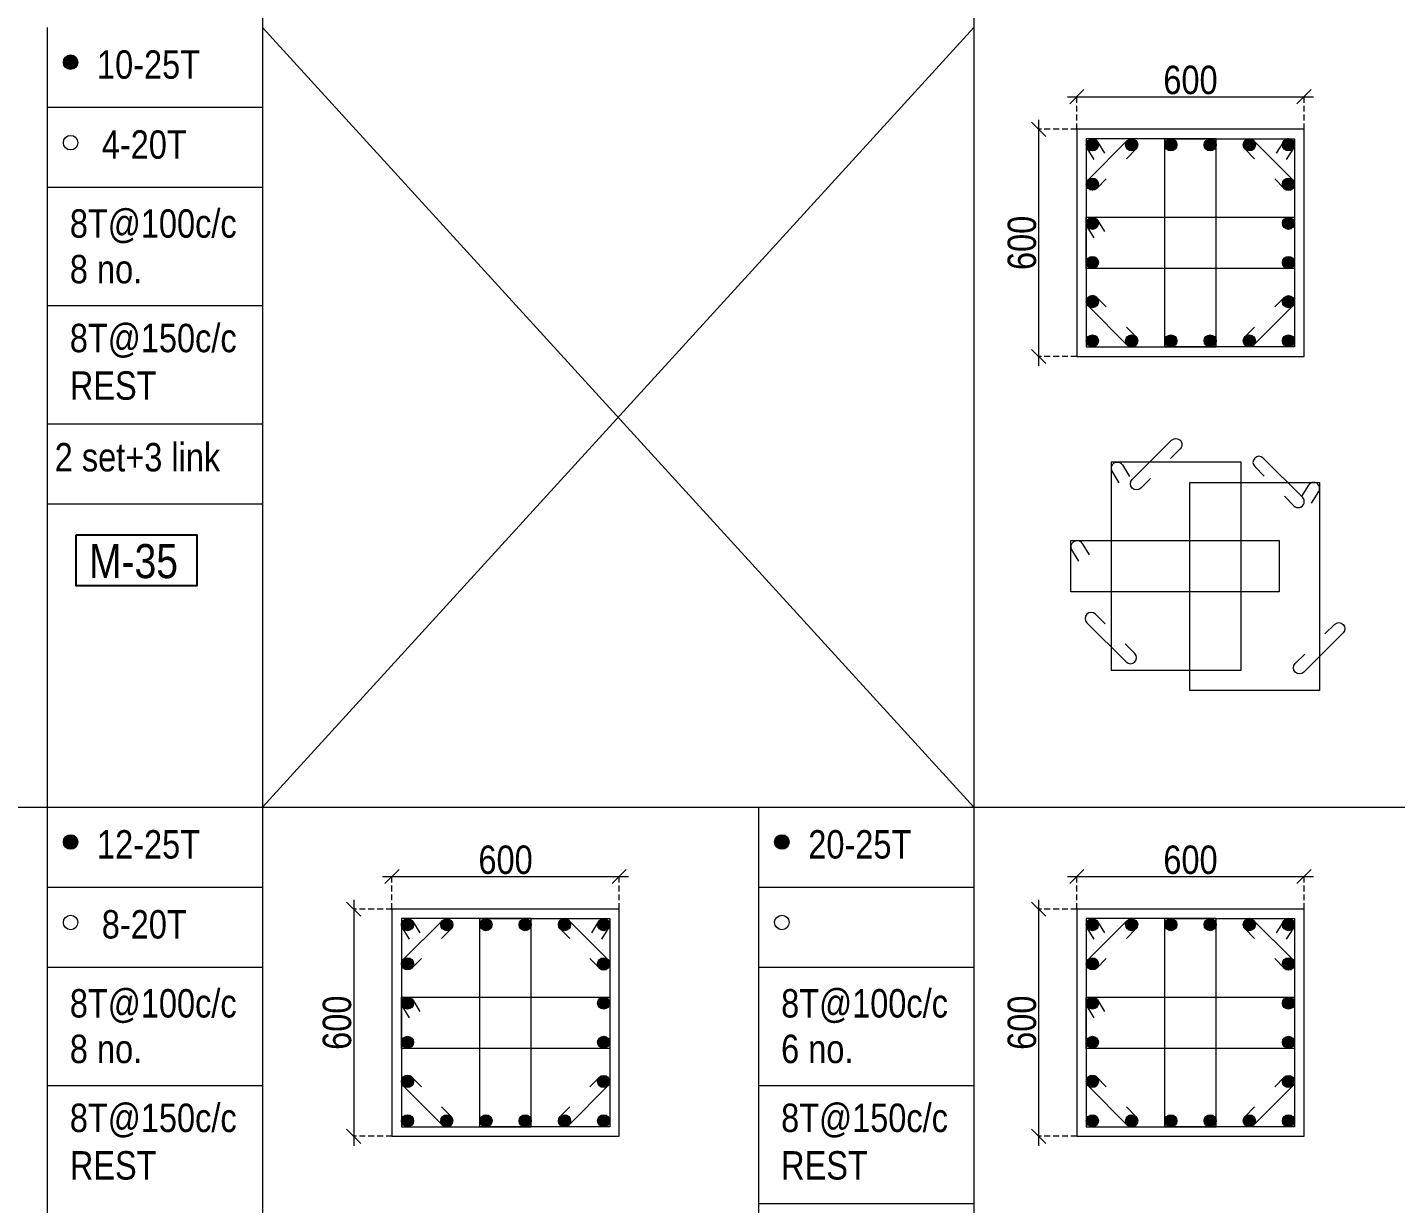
# Model space of a CAD drawing. Header units: millimetres. Extents: x 1112055 to 3390982, y -148532 to 766891.
# Drawn here: x 2532412 to 2546864, y 620513 to 632943 of the extents above; entities that cross this region are included whole.
import ezdxf
from ezdxf.enums import TextEntityAlignment as Align

# ---------------------------------------------------------------- set-up
doc = ezdxf.new("R2010")
doc.units = ezdxf.units.MM
doc.header["$PDMODE"] = 35
doc.header["$PDSIZE"] = -25
doc.linetypes.add('DASHED2', pattern=[0.375, 0.25, -0.125])
doc.linetypes.add('Hidden', pattern=[9.525, 6.35, -3.175])
for name, color, linetype, lineweight in [('B COL. SIZE DIM', 220, 'Continuous', 25), ('B COLSCH', 204, 'Continuous', 20), ('B COLUMN', 1, 'Hidden', 9), ('B STEEL', 34, 'Continuous', 15)]:
    doc.layers.add(name, color=color, linetype=linetype, lineweight=lineweight)
doc.layers.add('B TEXT', color=7, linetype='Continuous')
doc.styles.add('dim inside', font='romans.shx', dxfattribs={"width": 0.8, "height": 125})
doc.styles.add('SWINC', font='swissc.ttf')
doc.dimstyles.new('dim inside', dxfattribs={"dimtxt": 125, "dimasz": 100, "dimexe": 0, "dimexo": 0, "dimgap": 10, "dimtad": 0, "dimdec": 0, "dimzin": 0, "dimdsep": 46, "dimtxsty": 'dim inside', "dimblk": 'SMALL', "dimcen": 0.09, "dimadec": 0, "dimazin": 0, "dimtfac": 1, "dimtdec": 0, "dimtofl": 0, "dimtmove": 0, "dimatfit": 3, "dimfxl": 1, "dimtolj": 1, "dimtzin": 0, "dimarcsym": 2})

# ---------------------------------------------------------------- blocks, each defined once
blk = doc.blocks.new('_Oblique')
at = {"color": 0, "linetype": 'ByBlock', "lineweight": -2}
blk.add_line((-0.5, -0.5), (0.5, 0.5), dxfattribs=at)
blk = doc.blocks.new('*D5271')
at = {"layer": 'B COL. SIZE DIM', "color": 250, "lineweight": 9, "ltscale": 250, "transparency": 16777216}
blk.add_line((2536163, 623970), (2538763, 623970), dxfattribs=at)
at = {"layer": 'B COL. SIZE DIM', "color": 250, "linetype": 'DASHED2', "lineweight": 9, "ltscale": 250, "transparency": 16777216}
for p, q in [((2536263, 623625), (2536263, 623970)), ((2538663, 623625), (2538663, 623970))]:
    blk.add_line(p, q, dxfattribs=at)
at = {"layer": 'Defpoints', "color": 0, "lineweight": 40, "transparency": 16777216}
for p in [(2538663, 623970), (2536263, 623625), (2538663, 623625)]:
    blk.add_point(p, dxfattribs=at)
at = {"layer": 'B COL. SIZE DIM', "color": 250, "lineweight": 9, "transparency": 16777216, "xscale": 150, "yscale": 150, "zscale": 150, "rotation": 180}
blk.add_blockref('_Oblique', (2536263, 623970), dxfattribs=at)
at = {"layer": 'B COL. SIZE DIM', "color": 250, "lineweight": 9, "transparency": 16777216, "xscale": 150, "yscale": 150, "zscale": 150}
blk.add_blockref('_Oblique', (2538663, 623970), dxfattribs=at)
at = {"layer": 'B COL. SIZE DIM', "color": 6, "transparency": 16777216, "insert": (2537463, 624145), "char_height": 300, "attachment_point": 5, "style": 'SWINC'}
blk.add_mtext('\\A1;600', dxfattribs=at)
blk = doc.blocks.new('*D5272')
at = {"layer": 'B COL. SIZE DIM', "color": 250, "lineweight": 9, "ltscale": 250, "transparency": 16777216}
blk.add_line((2535859, 623725), (2535859, 621125), dxfattribs=at)
at = {"layer": 'B COL. SIZE DIM', "color": 250, "linetype": 'DASHED2', "lineweight": 9, "ltscale": 250, "transparency": 16777216}
for p, q in [((2536263, 623625), (2535859, 623625)), ((2536263, 621225), (2535859, 621225))]:
    blk.add_line(p, q, dxfattribs=at)
at = {"layer": 'Defpoints', "color": 0, "lineweight": 40, "transparency": 16777216}
for p in [(2536263, 623625), (2535859, 621225), (2536263, 621225)]:
    blk.add_point(p, dxfattribs=at)
at = {"layer": 'B COL. SIZE DIM', "color": 250, "lineweight": 9, "transparency": 16777216, "xscale": 150, "yscale": 150, "zscale": 150}
for p, rotation in [((2535859, 623625), 90), ((2535859, 621225), 270)]:
    blk.add_blockref('_Oblique', p, dxfattribs=dict(at, rotation=rotation))
at = {"layer": 'B COL. SIZE DIM', "color": 6, "transparency": 16777216, "insert": (2535684, 622425), "char_height": 300, "attachment_point": 5, "rotation": 90, "style": 'SWINC'}
blk.add_mtext('\\A1;600', dxfattribs=at)
blk = doc.blocks.new('*D5281')
at = {"layer": 'B COL. SIZE DIM', "color": 250, "lineweight": 9, "ltscale": 250, "transparency": 16777216}
blk.add_line((2543397, 623970), (2545997, 623970), dxfattribs=at)
at = {"layer": 'B COL. SIZE DIM', "color": 250, "linetype": 'DASHED2', "lineweight": 9, "ltscale": 250, "transparency": 16777216}
for p, q in [((2543497, 623625), (2543497, 623970)), ((2545897, 623625), (2545897, 623970))]:
    blk.add_line(p, q, dxfattribs=at)
at = {"layer": 'Defpoints', "color": 0, "lineweight": 40, "transparency": 16777216}
for p in [(2545897, 623970), (2543497, 623625), (2545897, 623625)]:
    blk.add_point(p, dxfattribs=at)
at = {"layer": 'B COL. SIZE DIM', "color": 250, "lineweight": 9, "transparency": 16777216, "xscale": 150, "yscale": 150, "zscale": 150, "rotation": 180}
blk.add_blockref('_Oblique', (2543497, 623970), dxfattribs=at)
at = {"layer": 'B COL. SIZE DIM', "color": 250, "lineweight": 9, "transparency": 16777216, "xscale": 150, "yscale": 150, "zscale": 150}
blk.add_blockref('_Oblique', (2545897, 623970), dxfattribs=at)
at = {"layer": 'B COL. SIZE DIM', "color": 6, "transparency": 16777216, "insert": (2544697, 624145), "char_height": 300, "attachment_point": 5, "style": 'SWINC'}
blk.add_mtext('\\A1;600', dxfattribs=at)
blk = doc.blocks.new('*D5282')
at = {"layer": 'B COL. SIZE DIM', "color": 250, "lineweight": 9, "ltscale": 250, "transparency": 16777216}
blk.add_line((2543093, 623725), (2543093, 621125), dxfattribs=at)
at = {"layer": 'B COL. SIZE DIM', "color": 250, "linetype": 'DASHED2', "lineweight": 9, "ltscale": 250, "transparency": 16777216}
for p, q in [((2543497, 623625), (2543093, 623625)), ((2543497, 621225), (2543093, 621225))]:
    blk.add_line(p, q, dxfattribs=at)
at = {"layer": 'Defpoints', "color": 0, "lineweight": 40, "transparency": 16777216}
for p in [(2543497, 623625), (2543093, 621225), (2543497, 621225)]:
    blk.add_point(p, dxfattribs=at)
at = {"layer": 'B COL. SIZE DIM', "color": 250, "lineweight": 9, "transparency": 16777216, "xscale": 150, "yscale": 150, "zscale": 150}
for p, rotation in [((2543093, 623625), 90), ((2543093, 621225), 270)]:
    blk.add_blockref('_Oblique', p, dxfattribs=dict(at, rotation=rotation))
at = {"layer": 'B COL. SIZE DIM', "color": 6, "transparency": 16777216, "insert": (2542918, 622425), "char_height": 300, "attachment_point": 5, "rotation": 90, "style": 'SWINC'}
blk.add_mtext('\\A1;600', dxfattribs=at)
blk = doc.blocks.new('*D5283')
at = {"layer": 'B COL. SIZE DIM', "color": 250, "lineweight": 9, "ltscale": 250, "transparency": 16777216}
blk.add_line((2543397, 632210), (2545997, 632210), dxfattribs=at)
at = {"layer": 'B COL. SIZE DIM', "color": 250, "linetype": 'DASHED2', "lineweight": 9, "ltscale": 250, "transparency": 16777216}
for p, q in [((2543497, 631865), (2543497, 632210)), ((2545897, 631865), (2545897, 632210))]:
    blk.add_line(p, q, dxfattribs=at)
at = {"layer": 'Defpoints', "color": 0, "lineweight": 40, "transparency": 16777216}
for p in [(2545897, 632210), (2543497, 631865), (2545897, 631865)]:
    blk.add_point(p, dxfattribs=at)
at = {"layer": 'B COL. SIZE DIM', "color": 250, "lineweight": 9, "transparency": 16777216, "xscale": 150, "yscale": 150, "zscale": 150, "rotation": 180}
blk.add_blockref('_Oblique', (2543497, 632210), dxfattribs=at)
at = {"layer": 'B COL. SIZE DIM', "color": 250, "lineweight": 9, "transparency": 16777216, "xscale": 150, "yscale": 150, "zscale": 150}
blk.add_blockref('_Oblique', (2545897, 632210), dxfattribs=at)
at = {"layer": 'B COL. SIZE DIM', "color": 6, "transparency": 16777216, "insert": (2544697, 632385), "char_height": 300, "attachment_point": 5, "style": 'SWINC'}
blk.add_mtext('\\A1;600', dxfattribs=at)
blk = doc.blocks.new('*D5284')
at = {"layer": 'B COL. SIZE DIM', "color": 250, "lineweight": 9, "ltscale": 250, "transparency": 16777216}
blk.add_line((2543093, 631965), (2543093, 629365), dxfattribs=at)
at = {"layer": 'B COL. SIZE DIM', "color": 250, "linetype": 'DASHED2', "lineweight": 9, "ltscale": 250, "transparency": 16777216}
for p, q in [((2543497, 631865), (2543093, 631865)), ((2543497, 629465), (2543093, 629465))]:
    blk.add_line(p, q, dxfattribs=at)
at = {"layer": 'Defpoints', "color": 0, "lineweight": 40, "transparency": 16777216}
for p in [(2543497, 631865), (2543093, 629465), (2543497, 629465)]:
    blk.add_point(p, dxfattribs=at)
at = {"layer": 'B COL. SIZE DIM', "color": 250, "lineweight": 9, "transparency": 16777216, "xscale": 150, "yscale": 150, "zscale": 150}
for p, rotation in [((2543093, 631865), 90), ((2543093, 629465), 270)]:
    blk.add_blockref('_Oblique', p, dxfattribs=dict(at, rotation=rotation))
at = {"layer": 'B COL. SIZE DIM', "color": 6, "transparency": 16777216, "insert": (2542918, 630665), "char_height": 300, "attachment_point": 5, "rotation": 90, "style": 'SWINC'}
blk.add_mtext('\\A1;600', dxfattribs=at)

msp = doc.modelspace()

# ---------------------------------------------------------------- hatches: boundary and pattern name
at = {"layer": 'B STEEL', "lineweight": 9, "ltscale": 0.5}
h = msp.add_hatch(color=34, dxfattribs=at)
edge = h.paths.add_edge_path()
edge.add_arc((2532869.2, 632574.2), 76.8, 0, 360)
h = msp.add_hatch(color=34, dxfattribs=at)
edge = h.paths.add_edge_path()
edge.add_arc((2543660.9, 631701), 64, 0, 360)
h = msp.add_hatch(color=34, dxfattribs=at)
edge = h.paths.add_edge_path()
edge.add_arc((2544075.3, 631701), 64, 180, 540, ccw=False)
at = {"layer": 'B STEEL'}
h = msp.add_hatch(color=34, dxfattribs=at)
edge = h.paths.add_edge_path()
edge.add_arc((2544489.7, 631701), 64, 0, 360)
h = msp.add_hatch(color=34, dxfattribs=at)
edge = h.paths.add_edge_path()
edge.add_arc((2544904.1, 631701), 64, 0, 360)
at = {"layer": 'B STEEL', "lineweight": 9, "ltscale": 0.5}
h = msp.add_hatch(color=34, dxfattribs=at)
edge = h.paths.add_edge_path()
edge.add_arc((2545318.5, 631701), 64, 180, 540, ccw=False)
h = msp.add_hatch(color=34, dxfattribs=at)
edge = h.paths.add_edge_path()
edge.add_arc((2545732.9, 631701), 64, 180, 540, ccw=False)
h = msp.add_hatch(color=34, dxfattribs=at)
edge = h.paths.add_edge_path()
edge.add_arc((2543660.9, 631286.6), 64, 0, 360)
h = msp.add_hatch(color=34, dxfattribs=at)
edge = h.paths.add_edge_path()
edge.add_arc((2545732.9, 631286.6), 64, 180, 540, ccw=False)
at = {"layer": 'B STEEL'}
h = msp.add_hatch(color=34, dxfattribs=at)
edge = h.paths.add_edge_path()
edge.add_arc((2543660.9, 630872.2), 64, 0, 360)
h = msp.add_hatch(color=34, dxfattribs=at)
edge = h.paths.add_edge_path()
edge.add_arc((2545732.9, 630872.2), 64, 0, 360)
h = msp.add_hatch(color=34, dxfattribs=at)
edge = h.paths.add_edge_path()
edge.add_arc((2543660.9, 630457.9), 64, 0, 360)
h = msp.add_hatch(color=34, dxfattribs=at)
edge = h.paths.add_edge_path()
edge.add_arc((2545732.9, 630457.9), 64, 0, 360)
at = {"layer": 'B STEEL', "lineweight": 9, "ltscale": 0.5}
h = msp.add_hatch(color=34, dxfattribs=at)
edge = h.paths.add_edge_path()
edge.add_arc((2543660.9, 630043.5), 64, 0, 360)
h = msp.add_hatch(color=34, dxfattribs=at)
edge = h.paths.add_edge_path()
edge.add_arc((2545732.9, 630043.5), 64, 180, 540, ccw=False)
h = msp.add_hatch(color=34, dxfattribs=at)
edge = h.paths.add_edge_path()
edge.add_arc((2543660.9, 629629.1), 64, 0, 360, ccw=False)
h = msp.add_hatch(color=34, dxfattribs=at)
edge = h.paths.add_edge_path()
edge.add_arc((2544075.3, 629629.1), 64, -180, 180)
at = {"layer": 'B STEEL'}
h = msp.add_hatch(color=34, dxfattribs=at)
edge = h.paths.add_edge_path()
edge.add_arc((2544489.7, 629629.1), 64, 0, 360)
h = msp.add_hatch(color=34, dxfattribs=at)
edge = h.paths.add_edge_path()
edge.add_arc((2544904.1, 629629.1), 64, 0, 360)
at = {"layer": 'B STEEL', "lineweight": 9, "ltscale": 0.5}
h = msp.add_hatch(color=34, dxfattribs=at)
edge = h.paths.add_edge_path()
edge.add_arc((2545318.5, 629629.1), 64, -180, 180)
h = msp.add_hatch(color=34, dxfattribs=at)
edge = h.paths.add_edge_path()
edge.add_arc((2545732.9, 629629.1), 64, -180, 180)
h = msp.add_hatch(color=34, dxfattribs=at)
edge = h.paths.add_edge_path()
edge.add_arc((2532869.2, 624334.4), 76.8, 0, 360)
h = msp.add_hatch(color=34, dxfattribs=at)
edge = h.paths.add_edge_path()
edge.add_arc((2540381.7, 624334.4), 76.8, 0, 360)
h = msp.add_hatch(color=34, dxfattribs=at)
edge = h.paths.add_edge_path()
edge.add_arc((2536427.3, 623461.2), 64, 0, 360)
h = msp.add_hatch(color=34, dxfattribs=at)
edge = h.paths.add_edge_path()
edge.add_arc((2536841.7, 623461.2), 64, 180, 540, ccw=False)
at = {"layer": 'B STEEL'}
h = msp.add_hatch(color=34, dxfattribs=at)
edge = h.paths.add_edge_path()
edge.add_arc((2537256.1, 623461.2), 64, 0, 360)
h = msp.add_hatch(color=34, dxfattribs=at)
edge = h.paths.add_edge_path()
edge.add_arc((2537670.5, 623461.2), 64, 0, 360)
at = {"layer": 'B STEEL', "lineweight": 9, "ltscale": 0.5}
h = msp.add_hatch(color=34, dxfattribs=at)
edge = h.paths.add_edge_path()
edge.add_arc((2538084.9, 623461.2), 64, 180, 540, ccw=False)
h = msp.add_hatch(color=34, dxfattribs=at)
edge = h.paths.add_edge_path()
edge.add_arc((2538499.3, 623461.2), 64, 180, 540, ccw=False)
h = msp.add_hatch(color=34, dxfattribs=at)
edge = h.paths.add_edge_path()
edge.add_arc((2543660.9, 623461.2), 64, 0, 360)
h = msp.add_hatch(color=34, dxfattribs=at)
edge = h.paths.add_edge_path()
edge.add_arc((2544075.3, 623461.2), 64, 180, 540, ccw=False)
at = {"layer": 'B STEEL'}
h = msp.add_hatch(color=34, dxfattribs=at)
edge = h.paths.add_edge_path()
edge.add_arc((2544489.7, 623461.2), 64, 0, 360)
h = msp.add_hatch(color=34, dxfattribs=at)
edge = h.paths.add_edge_path()
edge.add_arc((2544904.1, 623461.2), 64, 0, 360)
at = {"layer": 'B STEEL', "lineweight": 9, "ltscale": 0.5}
h = msp.add_hatch(color=34, dxfattribs=at)
edge = h.paths.add_edge_path()
edge.add_arc((2545318.5, 623461.2), 64, 180, 540, ccw=False)
h = msp.add_hatch(color=34, dxfattribs=at)
edge = h.paths.add_edge_path()
edge.add_arc((2545732.9, 623461.2), 64, 180, 540, ccw=False)
h = msp.add_hatch(color=34, dxfattribs=at)
edge = h.paths.add_edge_path()
edge.add_arc((2536427.3, 623046.8), 64, 0, 360)
h = msp.add_hatch(color=34, dxfattribs=at)
edge = h.paths.add_edge_path()
edge.add_arc((2538499.3, 623046.8), 64, 180, 540, ccw=False)
h = msp.add_hatch(color=34, dxfattribs=at)
edge = h.paths.add_edge_path()
edge.add_arc((2543660.9, 623046.8), 64, 0, 360)
h = msp.add_hatch(color=34, dxfattribs=at)
edge = h.paths.add_edge_path()
edge.add_arc((2545732.9, 623046.8), 64, 180, 540, ccw=False)
at = {"layer": 'B STEEL'}
h = msp.add_hatch(color=34, dxfattribs=at)
edge = h.paths.add_edge_path()
edge.add_arc((2536427.3, 622632.4), 64, 0, 360)
h = msp.add_hatch(color=34, dxfattribs=at)
edge = h.paths.add_edge_path()
edge.add_arc((2538499.3, 622632.4), 64, 0, 360)
h = msp.add_hatch(color=34, dxfattribs=at)
edge = h.paths.add_edge_path()
edge.add_arc((2543660.9, 622632.4), 64, 0, 360)
h = msp.add_hatch(color=34, dxfattribs=at)
edge = h.paths.add_edge_path()
edge.add_arc((2545732.9, 622632.4), 64, 0, 360)
h = msp.add_hatch(color=34, dxfattribs=at)
edge = h.paths.add_edge_path()
edge.add_arc((2536427.3, 622218), 64, 0, 360)
h = msp.add_hatch(color=34, dxfattribs=at)
edge = h.paths.add_edge_path()
edge.add_arc((2538499.3, 622218), 64, 0, 360)
h = msp.add_hatch(color=34, dxfattribs=at)
edge = h.paths.add_edge_path()
edge.add_arc((2543660.9, 622218), 64, 0, 360)
h = msp.add_hatch(color=34, dxfattribs=at)
edge = h.paths.add_edge_path()
edge.add_arc((2545732.9, 622218), 64, 0, 360)
at = {"layer": 'B STEEL', "lineweight": 9, "ltscale": 0.5}
h = msp.add_hatch(color=34, dxfattribs=at)
edge = h.paths.add_edge_path()
edge.add_arc((2536427.3, 621803.6), 64, 0, 360)
h = msp.add_hatch(color=34, dxfattribs=at)
edge = h.paths.add_edge_path()
edge.add_arc((2538499.3, 621803.6), 64, 180, 540, ccw=False)
h = msp.add_hatch(color=34, dxfattribs=at)
edge = h.paths.add_edge_path()
edge.add_arc((2543660.9, 621803.6), 64, 0, 360)
h = msp.add_hatch(color=34, dxfattribs=at)
edge = h.paths.add_edge_path()
edge.add_arc((2545732.9, 621803.6), 64, 180, 540, ccw=False)
h = msp.add_hatch(color=34, dxfattribs=at)
edge = h.paths.add_edge_path()
edge.add_arc((2536427.3, 621389.2), 64, 0, 360, ccw=False)
h = msp.add_hatch(color=34, dxfattribs=at)
edge = h.paths.add_edge_path()
edge.add_arc((2536841.7, 621389.2), 64, -180, 180)
at = {"layer": 'B STEEL'}
h = msp.add_hatch(color=34, dxfattribs=at)
edge = h.paths.add_edge_path()
edge.add_arc((2537256.1, 621389.2), 64, 0, 360)
h = msp.add_hatch(color=34, dxfattribs=at)
edge = h.paths.add_edge_path()
edge.add_arc((2537670.5, 621389.2), 64, 0, 360)
at = {"layer": 'B STEEL', "lineweight": 9, "ltscale": 0.5}
h = msp.add_hatch(color=34, dxfattribs=at)
edge = h.paths.add_edge_path()
edge.add_arc((2538084.9, 621389.2), 64, -180, 180)
h = msp.add_hatch(color=34, dxfattribs=at)
edge = h.paths.add_edge_path()
edge.add_arc((2538499.3, 621389.2), 64, -180, 180)
h = msp.add_hatch(color=34, dxfattribs=at)
edge = h.paths.add_edge_path()
edge.add_arc((2543660.9, 621389.2), 64, 0, 360, ccw=False)
h = msp.add_hatch(color=34, dxfattribs=at)
edge = h.paths.add_edge_path()
edge.add_arc((2544075.3, 621389.2), 64, -180, 180)
at = {"layer": 'B STEEL'}
h = msp.add_hatch(color=34, dxfattribs=at)
edge = h.paths.add_edge_path()
edge.add_arc((2544489.7, 621389.2), 64, 0, 360)
h = msp.add_hatch(color=34, dxfattribs=at)
edge = h.paths.add_edge_path()
edge.add_arc((2544904.1, 621389.2), 64, 0, 360)
at = {"layer": 'B STEEL', "lineweight": 9, "ltscale": 0.5}
h = msp.add_hatch(color=34, dxfattribs=at)
edge = h.paths.add_edge_path()
edge.add_arc((2545318.5, 621389.2), 64, -180, 180)
h = msp.add_hatch(color=34, dxfattribs=at)
edge = h.paths.add_edge_path()
edge.add_arc((2545732.9, 621389.2), 64, -180, 180)

# ---------------------------------------------------------------- linework, layer by layer
at = {"layer": 'B COLSCH', "color": 250, "lineweight": 0}
for p, q in [((2534897.3, 649422.2), (2534897.3, 574628.3)), ((2542409.8, 649422.2), (2542409.8, 574628.3)), ((2532622.9, 632942.5), (2532622.9, 583503.5)), ((2534897.3, 624702.7), (2542409.8, 632942.5)), ((2542409.8, 624702.7), (2534897.3, 632942.5)), ((2532622.9, 632097.5), (2534897.3, 632097.5)), ((2532622.9, 631252.5), (2534897.3, 631252.5)), ((2532622.9, 630002.8), (2534897.3, 630002.8)), ((2532622.9, 628753), (2534897.3, 628753)), ((2532622.9, 627908), (2534897.3, 627908)), ((2487307.1, 624702.7), (2667535.6, 624702.7)), ((2540135.4, 624702.7), (2540135.4, 583503.5)), ((2532622.9, 623857.7), (2534897.3, 623857.7)), ((2540135.4, 623857.7), (2542409.8, 623857.7)), ((2532622.9, 623012.7), (2534897.3, 623012.7)), ((2540135.4, 623012.7), (2542409.8, 623012.7)), ((2532622.9, 621762.9), (2534897.3, 621762.9)), ((2540135.4, 621762.9), (2542409.8, 621762.9)), ((2540135.4, 620513.1), (2542409.8, 620513.1))]:
    msp.add_line(p, q, dxfattribs=at)
at = {"layer": 'B COLUMN', "color": 1, "linetype": 'ByBlock', "lineweight": 20}
for points in [[(2543496.9, 629465.1), (2545896.9, 629465.1), (2545896.9, 631865.1), (2543496.9, 631865.1)], [(2536263.3, 621225.2), (2538663.3, 621225.2), (2538663.3, 623625.2), (2536263.3, 623625.2)], [(2543496.9, 621225.2), (2545896.9, 621225.2), (2545896.9, 623625.2), (2543496.9, 623625.2)]]:
    msp.add_lwpolyline(points, close=True, dxfattribs=at)
at = {"layer": 'B STEEL', "color": 34, "lineweight": 9, "ltscale": 0.5}
for points in [[(2543596.9, 629565.1), (2544968.1, 629565.1), (2544968.1, 631765.1), (2543596.9, 631765.1)], [(2545796.9, 629565.1), (2544425.7, 629565.1), (2544425.7, 631765.1), (2545796.9, 631765.1)], [(2543596.9, 630936.3), (2545796.9, 630936.3), (2545796.9, 630393.8), (2543596.9, 630393.8)], [(2543860.9, 626149.5), (2545232.1, 626149.5), (2545232.1, 628349.5), (2543860.9, 628349.5)], [(2546060.9, 625934.9), (2544689.7, 625934.9), (2544689.7, 628134.9), (2546060.9, 628134.9)], [(2543434.9, 627520.7), (2545634.9, 627520.7), (2545634.9, 626978.3), (2543434.9, 626978.3)], [(2536363.3, 621325.2), (2537734.5, 621325.2), (2537734.5, 623525.2), (2536363.3, 623525.2)], [(2538563.3, 621325.2), (2537192.1, 621325.2), (2537192.1, 623525.2), (2538563.3, 623525.2)], [(2543596.9, 621325.2), (2544968.1, 621325.2), (2544968.1, 623525.2), (2543596.9, 623525.2)], [(2545796.9, 621325.2), (2544425.7, 621325.2), (2544425.7, 623525.2), (2545796.9, 623525.2)], [(2536363.3, 622696.4), (2538563.3, 622696.4), (2538563.3, 622154), (2536363.3, 622154)], [(2543596.9, 622696.4), (2545796.9, 622696.4), (2545796.9, 622154), (2543596.9, 622154)]]:
    msp.add_lwpolyline(points, close=True, dxfattribs=at)
for points in [[(2543681.1, 631546), (2543606.4, 631667.5, -1), (2543715.4, 631734.6), (2543790.2, 631613.1)], [(2543807, 631342.2), (2543706.2, 631241.4, -1), (2543615.6, 631331.9), (2544030, 631746.3, -1), (2544120.6, 631655.8), (2544019.7, 631554.9)], [(2545586.7, 631342.2), (2545687.6, 631241.4, 1), (2545778.1, 631331.9), (2545363.7, 631746.3, 1), (2545273.2, 631655.8), (2545374.1, 631554.9)], [(2545712.6, 631546), (2545787.4, 631667.5, 1), (2545678.3, 631734.6), (2545603.6, 631613.1)], [(2543681.1, 630717.2), (2543606.4, 630838.7, -1), (2543715.4, 630905.8), (2543790.2, 630784.3)], [(2543807, 629987.9), (2543706.2, 630088.7, 1), (2543615.6, 629998.2), (2544030, 629583.8, 1), (2544120.6, 629674.3), (2544019.7, 629775.2)], [(2545586.7, 629987.9), (2545687.6, 630088.7, -1), (2545778.1, 629998.2), (2545363.7, 629583.8, -1), (2545273.2, 629674.3), (2545374.1, 629775.2)], [(2544274, 628174.9), (2544173.1, 628074, -1), (2544082.6, 628164.6), (2544496.9, 628579, -1), (2544587.5, 628488.4), (2544486.6, 628387.6)], [(2543945.1, 628130.4), (2543870.4, 628251.9, -1), (2543979.4, 628319), (2544054.2, 628197.5)], [(2545688.6, 627987.4), (2545789.4, 627886.5, 1), (2545880, 627977.1), (2545465.6, 628391.4, 1), (2545375.1, 628300.9), (2545475.9, 628200)], [(2545976.6, 627915.8), (2546051.4, 628037.3, 1), (2545942.3, 628104.4), (2545867.6, 627982.9)], [(2543519.2, 627301.6), (2543444.4, 627423.1, -1), (2543553.5, 627490.2), (2543628.2, 627368.7)], [(2543794.8, 626641.3), (2543694, 626742.1, 1), (2543603.4, 626651.6), (2544017.8, 626237.2, 1), (2544108.4, 626327.7), (2544007.5, 626428.6)], [(2546117.1, 626533.3), (2546218, 626634.2, -1), (2546308.5, 626543.7), (2545894.1, 626129.3, -1), (2545803.6, 626219.8), (2545904.5, 626320.7)], [(2536447.6, 623306.2), (2536372.8, 623427.6, -1), (2536481.9, 623494.7), (2536556.6, 623373.3)], [(2536573.5, 623102.4), (2536472.6, 623001.5, -1), (2536382.1, 623092.1), (2536796.5, 623506.5, -1), (2536887, 623415.9), (2536786.1, 623315.1)], [(2538353.2, 623102.4), (2538454, 623001.5, 1), (2538544.6, 623092.1), (2538130.2, 623506.5, 1), (2538039.6, 623415.9), (2538140.5, 623315.1)], [(2538479.1, 623306.2), (2538553.8, 623427.6, 1), (2538444.8, 623494.7), (2538370, 623373.3)], [(2543681.1, 623306.2), (2543606.4, 623427.6, -1), (2543715.4, 623494.7), (2543790.2, 623373.3)], [(2543807, 623102.4), (2543706.2, 623001.5, -1), (2543615.6, 623092.1), (2544030, 623506.5, -1), (2544120.6, 623415.9), (2544019.7, 623315.1)], [(2545586.7, 623102.4), (2545687.6, 623001.5, 1), (2545778.1, 623092.1), (2545363.7, 623506.5, 1), (2545273.2, 623415.9), (2545374.1, 623315.1)], [(2545712.6, 623306.2), (2545787.4, 623427.6, 1), (2545678.3, 623494.7), (2545603.6, 623373.3)], [(2536447.6, 622477.4), (2536372.8, 622598.8, -1), (2536481.9, 622666), (2536556.6, 622544.5)], [(2543681.1, 622477.4), (2543606.4, 622598.8, -1), (2543715.4, 622666), (2543790.2, 622544.5)], [(2536573.5, 621748), (2536472.6, 621848.9, 1), (2536382.1, 621758.4), (2536796.5, 621344, 1), (2536887, 621434.5), (2536786.1, 621535.4)], [(2538353.2, 621748), (2538454, 621848.9, -1), (2538544.6, 621758.4), (2538130.2, 621344, -1), (2538039.6, 621434.5), (2538140.5, 621535.4)], [(2543807, 621748), (2543706.2, 621848.9, 1), (2543615.6, 621758.4), (2544030, 621344, 1), (2544120.6, 621434.5), (2544019.7, 621535.4)], [(2545586.7, 621748), (2545687.6, 621848.9, -1), (2545778.1, 621758.4), (2545363.7, 621344, -1), (2545273.2, 621434.5), (2545374.1, 621535.4)]]:
    msp.add_lwpolyline(points, format="xyb", dxfattribs=at)
for centre, radius in [((2532869.2, 632574.2), 76.8), ((2532869.2, 631723.9), 76.8), ((2543660.9, 631701), 64), ((2544075.3, 631701), 64), ((2544489.7, 631701), 64), ((2544904.1, 631701), 64), ((2545318.5, 631701), 64), ((2545732.9, 631701), 64), ((2543660.9, 631286.6), 64), ((2545732.9, 631286.6), 64), ((2543660.9, 630872.2), 64), ((2545732.9, 630872.2), 64), ((2543660.9, 630457.9), 64), ((2545732.9, 630457.9), 64), ((2543660.9, 630043.5), 64), ((2545732.9, 630043.5), 64), ((2543660.9, 629629.1), 64), ((2544075.3, 629629.1), 64), ((2544489.7, 629629.1), 64), ((2544904.1, 629629.1), 64), ((2545318.5, 629629.1), 64), ((2545732.9, 629629.1), 64), ((2532869.2, 624334.4), 76.8), ((2540381.7, 624334.4), 76.8), ((2532869.2, 623484.1), 76.8), ((2536427.3, 623461.2), 64), ((2536841.7, 623461.2), 64), ((2537256.1, 623461.2), 64), ((2537670.5, 623461.2), 64), ((2538084.9, 623461.2), 64), ((2538499.3, 623461.2), 64), ((2540381.7, 623484.1), 76.8), ((2543660.9, 623461.2), 64), ((2544075.3, 623461.2), 64), ((2544489.7, 623461.2), 64), ((2544904.1, 623461.2), 64), ((2545318.5, 623461.2), 64), ((2545732.9, 623461.2), 64), ((2536427.3, 623046.8), 64), ((2538499.3, 623046.8), 64), ((2543660.9, 623046.8), 64), ((2545732.9, 623046.8), 64), ((2536427.3, 622632.4), 64), ((2538499.3, 622632.4), 64), ((2543660.9, 622632.4), 64), ((2545732.9, 622632.4), 64), ((2536427.3, 622218), 64), ((2538499.3, 622218), 64), ((2543660.9, 622218), 64), ((2545732.9, 622218), 64), ((2536427.3, 621803.6), 64), ((2538499.3, 621803.6), 64), ((2543660.9, 621803.6), 64), ((2545732.9, 621803.6), 64), ((2536427.3, 621389.2), 64), ((2536841.7, 621389.2), 64), ((2537256.1, 621389.2), 64), ((2537670.5, 621389.2), 64), ((2538084.9, 621389.2), 64), ((2538499.3, 621389.2), 64), ((2543660.9, 621389.2), 64), ((2544075.3, 621389.2), 64), ((2544489.7, 621389.2), 64), ((2544904.1, 621389.2), 64), ((2545318.5, 621389.2), 64), ((2545732.9, 621389.2), 64)]:
    msp.add_circle(centre, radius, dxfattribs=at)
at = {"layer": 'B TEXT', "color": 1}
msp.add_lwpolyline([(2532926.6, 627579), (2534201.2, 627579), (2534201.2, 627041), (2532926.6, 627041)], close=True, dxfattribs=at)

# ---------------------------------------------------------------- texts
at = {"layer": 'B TEXT', "style": 'SWINC'}
for s, p in [('10-25T', (2533147.7, 632399.7)), ('4-20T', (2533198.2, 631554.7)), ('8T@100c/c', (2532860.8, 630719.8)), ('8 no.', (2532860.8, 630238)), ('8T@150c/c', (2532860.8, 629509.9)), ('REST', (2532860.8, 629007.5)), ('2 set+3 link', (2532701.1, 628250.5)), ('12-25T', (2533147.7, 624159.8)), ('20-25T', (2540660.2, 624159.8)), ('8-20T', (2533198.2, 623314.8)), ('8T@100c/c', (2532860.8, 622480)), ('8T@100c/c', (2540373.3, 622480)), ('8 no.', (2532860.8, 621998.2)), ('6 no.', (2540373.3, 621998.2)), ('8T@150c/c', (2532860.8, 621270.1)), ('8T@150c/c', (2540373.3, 621270.1)), ('REST', (2532860.8, 620767.7)), ('REST', (2540373.3, 620767.7))]:
    msp.add_text(s, height=300, dxfattribs=at).set_placement(p)
at = {"layer": 'B TEXT', "color": 1, "style": 'SWINC'}
msp.add_text('M-35', height=360, dxfattribs=at).set_placement((2533063.9, 627014.4), align=Align.BOTTOM_LEFT)

# ---------------------------------------------------------------- dimensions: what is measured, and where the dimension line sits
at = {"layer": 'B COL. SIZE DIM', "color": 250, "ltscale": 250}
for base, p1, p2, picture, middle in [((2545896.9, 632210), (2543496.9, 631865.1), (2545896.9, 631865.1), '*D5283', (2544696.9, 632385)), ((2538663.3, 623970.2), (2536263.3, 623625.2), (2538663.3, 623625.2), '*D5271', (2537463.3, 624145.2)), ((2545896.9, 623970.2), (2543496.9, 623625.2), (2545896.9, 623625.2), '*D5281', (2544696.9, 624145.2))]:
    dim = msp.add_linear_dim(base=base, p1=p1, p2=p2, dimstyle='dim inside', override={"dimtxt": 300, "dimasz": 150, "dimgap": 25, "dimtad": 3, "dimlfac": 0.25, "dimtxsty": 'SWINC', "dimblk1": 'Oblique', "dimblk2": 'Oblique', "dimsah": 1, "dimdle": 100, "dimclrd": 250, "dimclre": 250, "dimclrt": 6, "dimfxl": 1000, "dimlwd": 9, "dimlwe": 9}, dxfattribs=at)
    dim.commit()
    dim.dimension.update_dxf_attribs({"geometry": picture, "text_midpoint": middle})
for base, p1, p2, picture, middle in [((2543093, 629465.1), (2543496.9, 631865.1), (2543496.9, 629465.1), '*D5284', (2542918, 630665.1)), ((2535859.4, 621225.2), (2536263.3, 623625.2), (2536263.3, 621225.2), '*D5272', (2535684.4, 622425.2)), ((2543093, 621225.2), (2543496.9, 623625.2), (2543496.9, 621225.2), '*D5282', (2542918, 622425.2))]:
    dim = msp.add_linear_dim(base=base, p1=p1, p2=p2, angle=90, dimstyle='dim inside', override={"dimtxt": 300, "dimasz": 150, "dimgap": 25, "dimtad": 3, "dimlfac": 0.25, "dimtxsty": 'SWINC', "dimblk1": 'Oblique', "dimblk2": 'Oblique', "dimsah": 1, "dimdle": 100, "dimclrd": 250, "dimclre": 250, "dimclrt": 6, "dimfxl": 1000, "dimlwd": 9, "dimlwe": 9}, dxfattribs=at)
    dim.commit()
    dim.dimension.update_dxf_attribs({"geometry": picture, "text_midpoint": middle})

doc.saveas('drawing.dxf')
